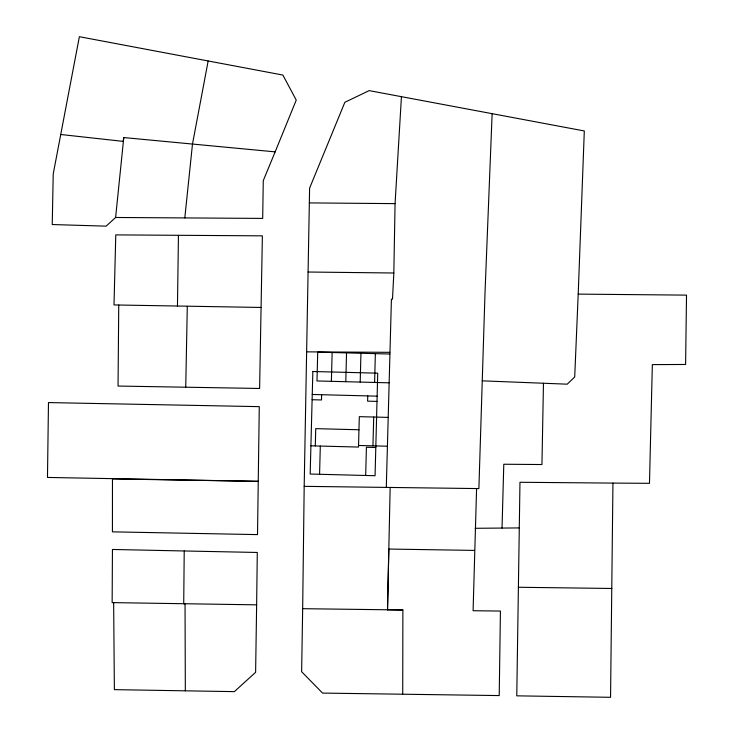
<?xml version="1.0" encoding="UTF-8"?>
<svg xmlns="http://www.w3.org/2000/svg" width="734" height="734" viewBox="0 0 734 734"><rect width="100%" height="100%" fill="white"/><g stroke="black" fill="none" stroke-linecap="round" stroke-linejoin="round"><path stroke-width="1.1" d="M402.718 694.098L402.883 609.972L302.665 608.688L301.628 671.72L322.575 693.089L499.212 695.575L500.432 611.055L473.091 610.734L476.586 488.56M118.743 305.032L118.046 386.056L259.607 388.469L262.377 235.843L115.779 234.889L113.999 304.94L261.093 307.454M113.651 602.642L114.376 689.639L234.348 691.639L255.616 672.307L256.634 604.844L112.146 602.614L112.44 549.463L184.216 550.977L183.72 603.715L185.041 603.743L185.335 690.822M612.945 483.091L519.966 482.275L516.773 695.841L610.55 697.3L612.945 483.091L649.48 483.321L652.342 364.614L685.602 364.468L686.519 295.123L578.209 294.114L574.704 376.973L567.226 384.176L482.256 380.845M256.634 604.844L257.295 552.463L184.216 550.977M302.665 608.688L304.188 486.348L309.61 188.115L344.87 102.283L369.165 90.621L584.31 130.955L578.209 294.114M177.463 306.124L178.445 235.431M304.188 486.348L386.295 487.404L391.424 299.142L392.497 299.169L393.828 273.002L395.066 203.63L401.443 96.613M185.739 387.213L187.298 306.307M543.463 383.24L541.949 464.539L503.79 464.237L502.038 528.076M402.883 609.972L387.515 609.807L388.827 549.05L474.494 550.408M387.515 609.807L390.158 487.449M315.29 445.933L315.739 428.647L358.963 429.766M319.574 474.283L320.308 446.061M321.639 394.718L321.501 399.957L312.115 399.718M331.383 381.331L332.135 352.513M345.787 381.708L346.54 352.889M360.201 382.084L360.944 353.265M365.679 475.485L366.413 447.263L375.799 447.511M367.743 395.91L367.606 401.159L377.001 401.406M372.955 445.85L373.707 417.031M374.606 382.451L375.358 353.641M492.138 113.522L484.99 293.426L478.889 488.587L386.295 487.404M115.614 217.484L123.78 137.561L275.149 151.865L296.242 100.108L282.884 75.051L79.373 36.7L53.233 173.921L52.224 224.54L106.118 226.155L115.614 217.484L262.689 218.411L263.267 180.656L275.149 151.865M184.803 217.934L192.482 144.103L208.153 60.977M123.78 137.561L123.083 141.368L60.757 134.496M475.173 528.287L519.241 527.929M306.638 351.861L389.809 352.329M309.326 202.905L395.066 203.63M308.087 272.02L393.828 273.002M518.369 587.264L611.89 588.475M389.763 354.017L317.721 352.137L316.978 380.955L389.011 382.827M312.253 394.47L377.129 396.158M388.112 417.407L359.302 416.655L358.513 447.061L310.913 445.822M358.55 445.474L387.368 446.226M112.467 478.917L112.421 531.847L257.515 534.609L259.276 406.645L48.472 402.581L47.481 477.439L258.184 481.339L112.467 478.917M312.849 371.496L310.179 474.036L375.065 475.724L377.735 373.184L312.849 371.496"/></g></svg>
